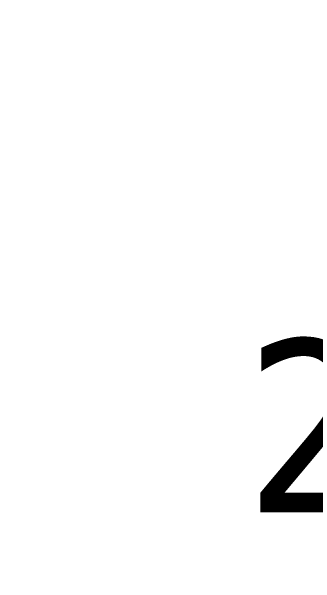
# Model space of a CAD drawing. Header units: inches. Extents: x 10 to 190, y 5 to 37.
# Drawn here: x 56.957 to 57.563, y 22.884 to 24.022 of the extents above; entities that cross this region are included whole.
import ezdxf
from ezdxf import colors
from ezdxf.entities.mleader import LeaderData, LeaderLine
from ezdxf.math import Vec2, Vec3

# ---------------------------------------------------------------- set-up
doc = ezdxf.new("R2010")
doc.units = ezdxf.units.IN
doc.header["$MEASUREMENT"] = 0
doc.styles.add('Tahoma', font='tahoma.ttf')

msp = doc.modelspace()

# ---------------------------------------------------------------- linework, layer by layer
msp.add_circle((60.2243, 27.6684), 6.7609)

# ---------------------------------------------------------------- texts
at = {"insert": (57.423, 23.3699), "char_height": 0.34375, "attachment_point": 1, "style": 'Tahoma'}
msp.add_mtext('\\A1;2.5" MIN. EMBED.', dxfattribs=at)

# ---------------------------------------------------------------- leaders
ml = msp.add_multileader_mtext('Standard')
ml.set_content('5/16" STAINLESS STEEL LAG BOLT OR STRUCTURAL SCREW WITH 2-1/2" MIN. EMBEDMENT AND FLAT WASHER', color=256, style='Tahoma')
ml.set_leader_properties()
ml.build(insert=Vec2(0, 0))
ml.multileader.update_dxf_attribs({"dogleg_length": 0.36, "arrow_head_size": 0.3438, "scale": 4})
ctx = ml.context
ctx.base_point, ctx.scale, ctx.char_height, ctx.arrow_head_size, ctx.landing_gap_size, ctx.plane_origin = Vec3(28.9254, 24.0131), 4, 0.34375, 0.3438, 0.495, Vec3(21.9127, 27.2986)
notes = []
notes.append((ctx, [(0, (1, 1, 0), (26.9454, 24.0131), (1, 0), 1.98, [(0, [(18.6601, 26.1951)], 0, [])])]))
ctx.mtext.insert, ctx.mtext.width, ctx.mtext.flow_direction = Vec3(29.4204, 24.1881), 7.577458, 5
for ctx, leaders in notes:
    for number, flags, end, landing, length, lines in leaders:
        leader = LeaderData()
        leader.index, (leader.has_last_leader_line, leader.has_dogleg_vector, leader.attachment_direction) = number, flags
        leader.last_leader_point, leader.dogleg_vector, leader.dogleg_length = Vec3(end), Vec3(landing), length
        for number, points, colour, breaks in lines:
            line = LeaderLine()
            line.index, line.vertices, line.color, line.breaks = number, Vec3.list(points), colors.encode_raw_color(colour), breaks
            leader.lines.append(line)
        ctx.leaders.append(leader)

doc.saveas('drawing.dxf')
